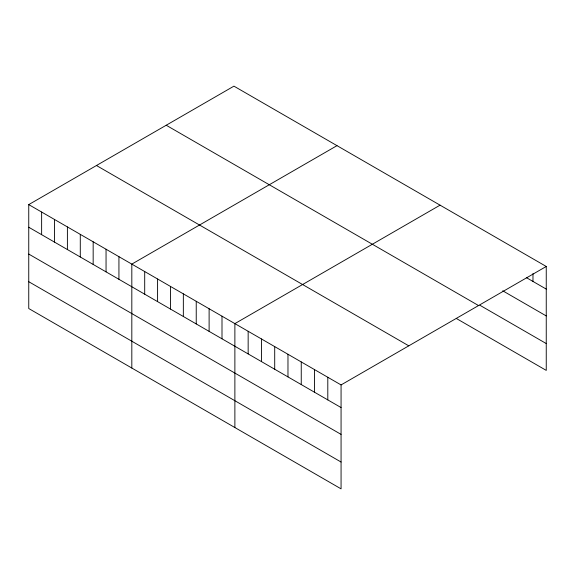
<?xml version="1.0" encoding="UTF-8"?>
<svg xmlns="http://www.w3.org/2000/svg" width="575" height="575" viewBox="0 0 575 575"><rect width="100%" height="100%" fill="white"/><g stroke="black" fill="none" stroke-linecap="round" stroke-linejoin="round"><path stroke-width="0.86" d="M28.75 204.607L341.068 384.927L341.068 488.851L28.75 308.531L28.75 204.607L233.932 86.149L546.25 266.469L546.25 370.393L456.284 318.449M336.993 145.655L131.819 264.112L131.819 368.036M440.062 205.16L234.88 323.617L234.88 427.541M341.068 384.927L546.25 266.469M526.341 277.603L546.25 289.096M502.744 290.806L546.25 315.927M479.881 305.246L546.25 343.562M166.218 125.242L478.544 305.555M96.456 165.514L408.782 345.834M28.75 227.24L341.068 407.56M28.75 254.064L341.068 434.384M28.75 281.707L341.068 462.027M532.975 273.599L532.975 281.434M327.8 377.257L327.8 399.891M314.525 369.596L314.525 392.229M301.25 361.934L301.25 384.567M287.974 354.272L287.974 376.905M274.706 346.61L274.706 369.236M261.431 338.941L261.431 361.574M248.156 331.279L248.156 353.912M222 316.178L222 338.812M209.113 308.739L209.113 331.373M196.233 301.3L196.233 323.933M183.346 293.861L183.346 316.494M170.466 286.429L170.466 309.055M157.586 278.99L157.586 301.623M144.699 271.551L144.699 294.184M118.932 256.673L118.932 279.306M106.052 249.234L106.052 271.867M93.164 241.795L93.164 264.428M80.284 234.363L80.284 256.989M67.397 226.924L67.397 249.557M54.517 219.485L54.517 242.118M41.63 212.046L41.63 234.679"/></g></svg>
